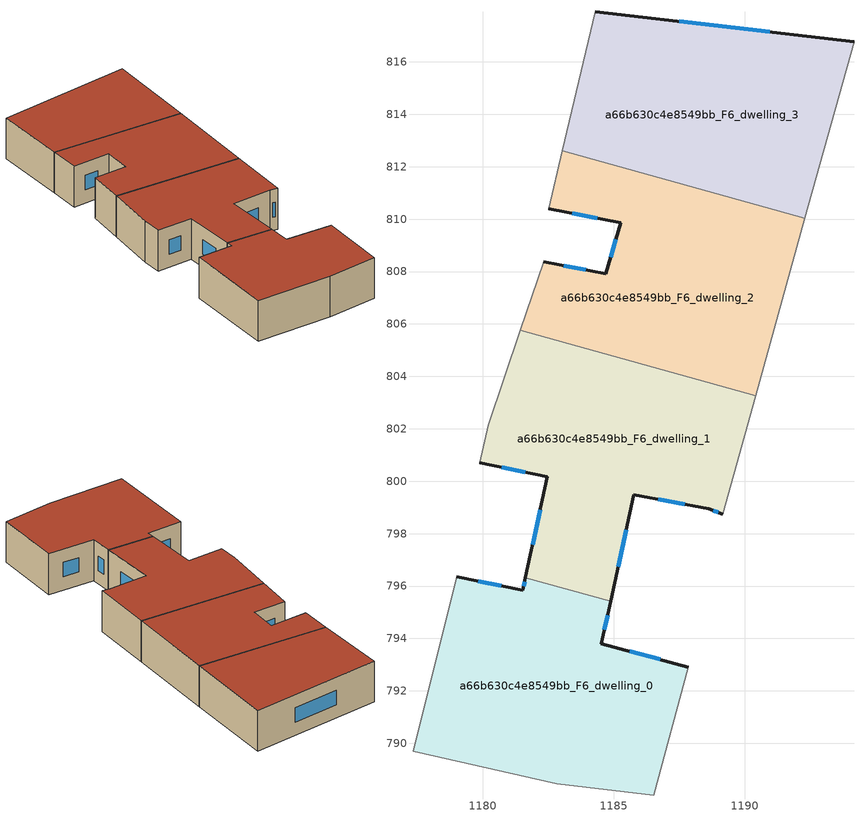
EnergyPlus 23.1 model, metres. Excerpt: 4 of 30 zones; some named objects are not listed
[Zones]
a66b630c4e8549bb_F6_dwelling_0
 floor to a66b630c4e8549bb_F5_dwelling_0 (EU_floor_Construction): 1184.88,795.41 1184.53,793.8 1187.85,792.91 1186.53,788.02 1182.83,788.46 1177.34,789.7 1179.01,796.35 1181.53,795.84 1181.63,796.31 z18
 wall outside (EU_wall_Construction): 1187.85,792.91 1184.53,793.8 1184.88,795.41 / 1181.63,796.31 1181.53,795.84 1179.01,796.35 z18:21
 wall adiabatic (EU_wall_Construction): 1179.01,796.35 1177.34,789.7 1182.83,788.46 1186.53,788.02 1187.85,792.91 z18:21
 wall to a66b630c4e8549bb_F6_dwelling_1 (EU_wall_Construction): 1184.88,795.41 1181.63,796.31 z18:21
 window (EU_Window_Construction): 1186.77,793.2 1185.61,793.51 / 1180.71,796.01 1179.83,796.18 / 1181.6,796.16 1181.56,795.99 / 1184.64,794.32 1184.77,794.89 z18.98:20.02
 roof outside (EU_roof_Construction): 1186.53,788.02 1187.85,792.91 1184.53,793.8 1184.88,795.41 1181.63,796.31 1181.53,795.84 1179.01,796.35 1177.34,789.7 1182.83,788.46 z21
a66b630c4e8549bb_F6_dwelling_1
 floor to a66b630c4e8549bb_F5_dwelling_1 (EU_floor_Construction): 1190.42,803.27 1189.16,798.74 1188.63,798.95 1185.77,799.48 1184.88,795.41 1181.63,796.31 1182.46,800.17 1179.88,800.7 1180.21,802.13 1181.44,805.75 z18
 wall outside (EU_wall_Construction): 1184.88,795.41 1185.77,799.48 1188.63,798.95 1189.16,798.74 / 1179.88,800.7 1182.46,800.17 1181.63,796.31 z18:21
 wall to a66b630c4e8549bb_F6_dwelling_2 (EU_wall_Construction): 1190.42,803.27 1181.44,805.75 z18:21
 wall adiabatic (EU_wall_Construction): 1189.16,798.74 1190.42,803.27 / 1181.44,805.75 1180.21,802.13 1179.88,800.7 z18:21
 window (EU_Window_Construction): 1188.8,798.88 1188.99,798.81 / 1186.7,799.31 1187.7,799.12 / 1185.17,796.73 1185.48,798.16 / 1182.19,798.92 1181.9,797.57 / 1180.72,800.53 1181.62,800.34 z18.98:20.02
 roof outside (EU_roof_Construction): 1189.16,798.74 1190.42,803.27 1181.44,805.75 1180.21,802.13 1179.88,800.7 1182.46,800.17 1181.63,796.31 1184.88,795.41 1185.77,799.48 1188.63,798.95 z21
a66b630c4e8549bb_F6_dwelling_2
 floor to a66b630c4e8549bb_F5_dwelling_2 (EU_floor_Construction): 1192.29,810.03 1190.42,803.27 1181.44,805.75 1182.33,808.38 1184.7,807.91 1185.27,809.87 1182.51,810.39 1183.03,812.6 z18
 wall outside (EU_wall_Construction): 1182.51,810.39 1185.27,809.87 1184.7,807.91 1182.33,808.38 z18:21
 wall adiabatic (EU_wall_Construction): 1183.03,812.6 1182.51,810.39 / 1190.42,803.27 1192.29,810.03 / 1182.33,808.38 1181.44,805.75 z18:21
 wall to a66b630c4e8549bb_F6_dwelling_3 (EU_wall_Construction): 1192.29,810.03 1183.03,812.6 z18:21
 window (EU_Window_Construction): 1183.93,808.06 1183.1,808.23 / 1185.08,809.23 1184.89,808.55 / 1183.41,810.22 1184.37,810.04 z18.98:20.02
 roof outside (EU_roof_Construction): 1190.42,803.27 1192.29,810.03 1183.03,812.6 1182.51,810.39 1185.27,809.87 1184.7,807.91 1182.33,808.38 1181.44,805.75 z21
a66b630c4e8549bb_F6_dwelling_3
 floor to a66b630c4e8549bb_F5_dwelling_3 (EU_floor_Construction): 1194.17,816.77 1192.29,810.03 1183.03,812.6 1184.29,817.91 z18
 wall outside (EU_wall_Construction): 1194.17,816.77 1184.29,817.91 z18:21
 wall adiabatic (EU_wall_Construction): 1184.29,817.91 1183.03,812.6 / 1192.29,810.03 1194.17,816.77 z18:21
 window (EU_Window_Construction): 1190.95,817.14 1187.5,817.54 z18.98:20.02
 roof outside (EU_roof_Construction): 1192.29,810.03 1194.17,816.77 1184.29,817.91 1183.03,812.6 z21
[Building]
EU S2 Campaign: North Axis=0; Terrain=City; Solar Distribution=FullExterior
[Site:Location]
Bologna: Latitude=44.5; Longitude=11.25; Time Zone=1; Elevation=37
[SizingPeriod:WeatherFileDays]
AnnualSizingPeriod: Begin Month=1; Begin Day of Month=1; End Month=12; End Day of Month=31; Day of Week for Start Day=Monday; Use Weather File Daylight Saving Period=No; Use Weather File Rain and Snow Indicators=No
[MATERIAL]
EU_InternalMass_Material: Roughness=MediumRough; Thickness=0.1; Conductivity=1; Density=1800; Specific Heat=900; Thermal Absorptance=0.9; Solar Absorptance=0.7; Visible Absorptance=0.7
[MATERIAL:NOMASS] Roughness=MediumRough; Thermal Absorptance=0.9; Solar Absorptance=0.7; Visible Absorptance=0.7
Name | Thermal Resistance
EU_wall_NoMass | 0.905828
EU_roof_NoMass | 0.37593
EU_floor_NoMass | 0.67114
[WINDOWMATERIAL:SIMPLEGLAZINGSYSTEM]
EU_Window_SimpleGlazing: UFactor=4.52486; Solar Heat Gain Coefficient=0.85; Visible Transmittance=0.85
[CONSTRUCTION]
EU_wall_Construction: EU_wall_NoMass
EU_roof_Construction: EU_roof_NoMass
EU_floor_Construction: EU_floor_NoMass
EU_Window_Construction: EU_Window_SimpleGlazing
EU_InternalMass_Construction: EU_InternalMass_Material
[ZONE] Type=1; Multiplier=1; Ceiling Height=autocalculate; Floor Area=autocalculate; Part of Total Floor Area=Yes
Name | Volume
a66b630c4e8549bb_F6_dwelling_0 | 181.632
a66b630c4e8549bb_F6_dwelling_1 | 181.608
a66b630c4e8549bb_F6_dwelling_2 | 181.642
a66b630c4e8549bb_F6_dwelling_3 | 181.619
[INTERNALMASS] Construction=EU_InternalMass_Construction
Name | Zone or ZoneList | Surface Area
a66b630c4e8549bb_F6_dwelling_0_EU_InternalMass | a66b630c4e8549bb_F6_dwelling_0 | 60.5439
a66b630c4e8549bb_F6_dwelling_1_EU_InternalMass | a66b630c4e8549bb_F6_dwelling_1 | 60.5364
a66b630c4e8549bb_F6_dwelling_2_EU_InternalMass | a66b630c4e8549bb_F6_dwelling_2 | 60.5471
a66b630c4e8549bb_F6_dwelling_3_EU_InternalMass | a66b630c4e8549bb_F6_dwelling_3 | 60.5397
[OTHEREQUIPMENT] Fuel Type=Electricity; Design Level Calculation Method=Watts/Area; Power per Zone Floor Area=1; Fraction Latent=0; Fraction Radiant=0; Fraction Lost=0; Carbon Dioxide Generation Rate=0; EndUse Subcategory=EU_Step8_InternalGains
Name | Zone or ZoneList or Space or SpaceList | Schedule
EU_Step8_InternalGain_a66b630c4e8549bb_F6_dwelling_0_f000 | a66b630c4e8549bb_F6_dwelling_0 | EU_Step8_GainSchedule_a66b630c4e8549bb_F6_dwelling_0_f000
EU_Step8_InternalGain_a66b630c4e8549bb_F6_dwelling_1_f000 | a66b630c4e8549bb_F6_dwelling_1 | EU_Step8_GainSchedule_a66b630c4e8549bb_F6_dwelling_1_f000
EU_Step8_InternalGain_a66b630c4e8549bb_F6_dwelling_2_f000 | a66b630c4e8549bb_F6_dwelling_2 | EU_Step8_GainSchedule_a66b630c4e8549bb_F6_dwelling_2_f000
EU_Step8_InternalGain_a66b630c4e8549bb_F6_dwelling_3_f000 | a66b630c4e8549bb_F6_dwelling_3 | EU_Step8_GainSchedule_a66b630c4e8549bb_F6_dwelling_3_f000
[ZONEVENTILATION:DESIGNFLOWRATE] Schedule=EU_AlwaysOn; Design Flow Rate Calculation Method=AirChanges/Hour; Air Changes per Hour=0.73129; Ventilation Type=Natural; Fan Pressure Rise=0; Fan Total Efficiency=1; Constant Term Coefficient=1; Temperature Term Coefficient=0; Velocity Term Coefficient=0; Velocity Squared Term Coefficient=0; Minimum Indoor Temperature=-100; Maximum Indoor Temperature=100; Delta Temperature=-100; Minimum Outdoor Temperature=-100; Maximum Outdoor Temperature=100; Maximum Wind Speed=40
Name | Zone or ZoneList or Space or SpaceList
EU_ConstantAir_a66b630c4e8549bb_F6_dwelling_0 | a66b630c4e8549bb_F6_dwelling_0
EU_ConstantAir_a66b630c4e8549bb_F6_dwelling_1 | a66b630c4e8549bb_F6_dwelling_1
EU_ConstantAir_a66b630c4e8549bb_F6_dwelling_2 | a66b630c4e8549bb_F6_dwelling_2
EU_ConstantAir_a66b630c4e8549bb_F6_dwelling_3 | a66b630c4e8549bb_F6_dwelling_3
[HVACTEMPLATE:ZONE:IDEALLOADSAIRSYSTEM] System Availability Schedule=EU_AlwaysOn; Maximum Heating Supply Air Temperature=50; Minimum Cooling Supply Air Temperature=13; Maximum Heating Supply Air Humidity Ratio=0.0156; Minimum Cooling Supply Air Humidity Ratio=0.0077; Heating Limit=NoLimit; Cooling Limit=NoLimit; Heating Availability Schedule=EU_AlwaysOn; Cooling Availability Schedule=EU_CoolingOff; Dehumidification Control Type=ConstantSensibleHeatRatio; Cooling Sensible Heat Ratio=0.7; Dehumidification Setpoint=60; Humidification Control Type=None; Humidification Setpoint=30; Outdoor Air Method=None; Outdoor Air Flow Rate per Person=0.00944; Outdoor Air Flow Rate per Zone Floor Area=0; Outdoor Air Flow Rate per Zone=0; Demand Controlled Ventilation Type=None; Outdoor Air Economizer Type=NoEconomizer; Heat Recovery Type=None; Sensible Heat Recovery Effectiveness=0.7; Latent Heat Recovery Effectiveness=0.65
Name | Template Thermostat
a66b630c4e8549bb_F6_dwelling_0 | EU_HeatOnly_a66b630c4e8549bb_F6_dwelling_0
a66b630c4e8549bb_F6_dwelling_1 | EU_HeatOnly_a66b630c4e8549bb_F6_dwelling_1
a66b630c4e8549bb_F6_dwelling_2 | EU_HeatOnly_a66b630c4e8549bb_F6_dwelling_2
a66b630c4e8549bb_F6_dwelling_3 | EU_HeatOnly_a66b630c4e8549bb_F6_dwelling_3
[SIZING:ZONE] Zone Cooling Design Supply Air Temperature Input Method=SupplyAirTemperature; Zone Cooling Design Supply Air Temperature=13; Zone Heating Design Supply Air Temperature Input Method=SupplyAirTemperature; Zone Heating Design Supply Air Temperature=50; Zone Cooling Design Supply Air Humidity Ratio=0.008; Zone Heating Design Supply Air Humidity Ratio=0.008; Cooling Design Air Flow Method=DesignDay; Cooling Design Air Flow Rate=0; Cooling Minimum Air Flow per Zone Floor Area=0.000762; Cooling Minimum Air Flow=0; Cooling Minimum Air Flow Fraction=0.2; Heating Design Air Flow Method=DesignDay; Heating Design Air Flow Rate=0; Heating Maximum Air Flow per Zone Floor Area=0.002032; Heating Maximum Air Flow=0.141576; Heating Maximum Air Flow Fraction=0.3; Account for Dedicated Outdoor Air System=No; Dedicated Outdoor Air System Control Strategy=NeutralSupplyAir; Dedicated Outdoor Air Low Setpoint Temperature for Design=autosize; Dedicated Outdoor Air High Setpoint Temperature for Design=autosize; Zone Load Sizing Method=Sensible Load Only No Latent Load; Zone Latent Cooling Design Supply Air Humidity Ratio Input Method=HumidityRatioDifference; Zone Cooling Design Supply Air Humidity Ratio Difference=0.005; Zone Latent Heating Design Supply Air Humidity Ratio Input Method=HumidityRatioDifference; Zone Humidification Design Supply Air Humidity Ratio Difference=0.005
a66b630c4e8549bb_F6_dwelling_0; a66b630c4e8549bb_F6_dwelling_1; a66b630c4e8549bb_F6_dwelling_2; a66b630c4e8549bb_F6_dwelling_3
[SCHEDULE:CONSTANT]
Name | Hourly Value
EU_AlwaysOn | 1
EU_CoolingOff | 0
[SCHEDULE:FILE] Column Number=1; Rows to Skip at Top=0; Number of Hours of Data=8760; Column Separator=Comma; Interpolate to Timestep=No; Minutes per Item=60; Adjust Schedule for Daylight Savings=Yes
Name | File
EU_Step8_GainSchedule_a66b630c4e8549bb_F6_dwelling_0_f000 | ../../schedules/a66b630c4e8549bb/a66b630c4e8549bb_F6_dwelling_0_f000_gain.csv
EU_Step8_GainSchedule_a66b630c4e8549bb_F6_dwelling_1_f000 | ../../schedules/a66b630c4e8549bb/a66b630c4e8549bb_F6_dwelling_1_f000_gain.csv
EU_Step8_GainSchedule_a66b630c4e8549bb_F6_dwelling_2_f000 | ../../schedules/a66b630c4e8549bb/a66b630c4e8549bb_F6_dwelling_2_f000_gain.csv
EU_Step8_GainSchedule_a66b630c4e8549bb_F6_dwelling_3_f000 | ../../schedules/a66b630c4e8549bb/a66b630c4e8549bb_F6_dwelling_3_f000_gain.csv
